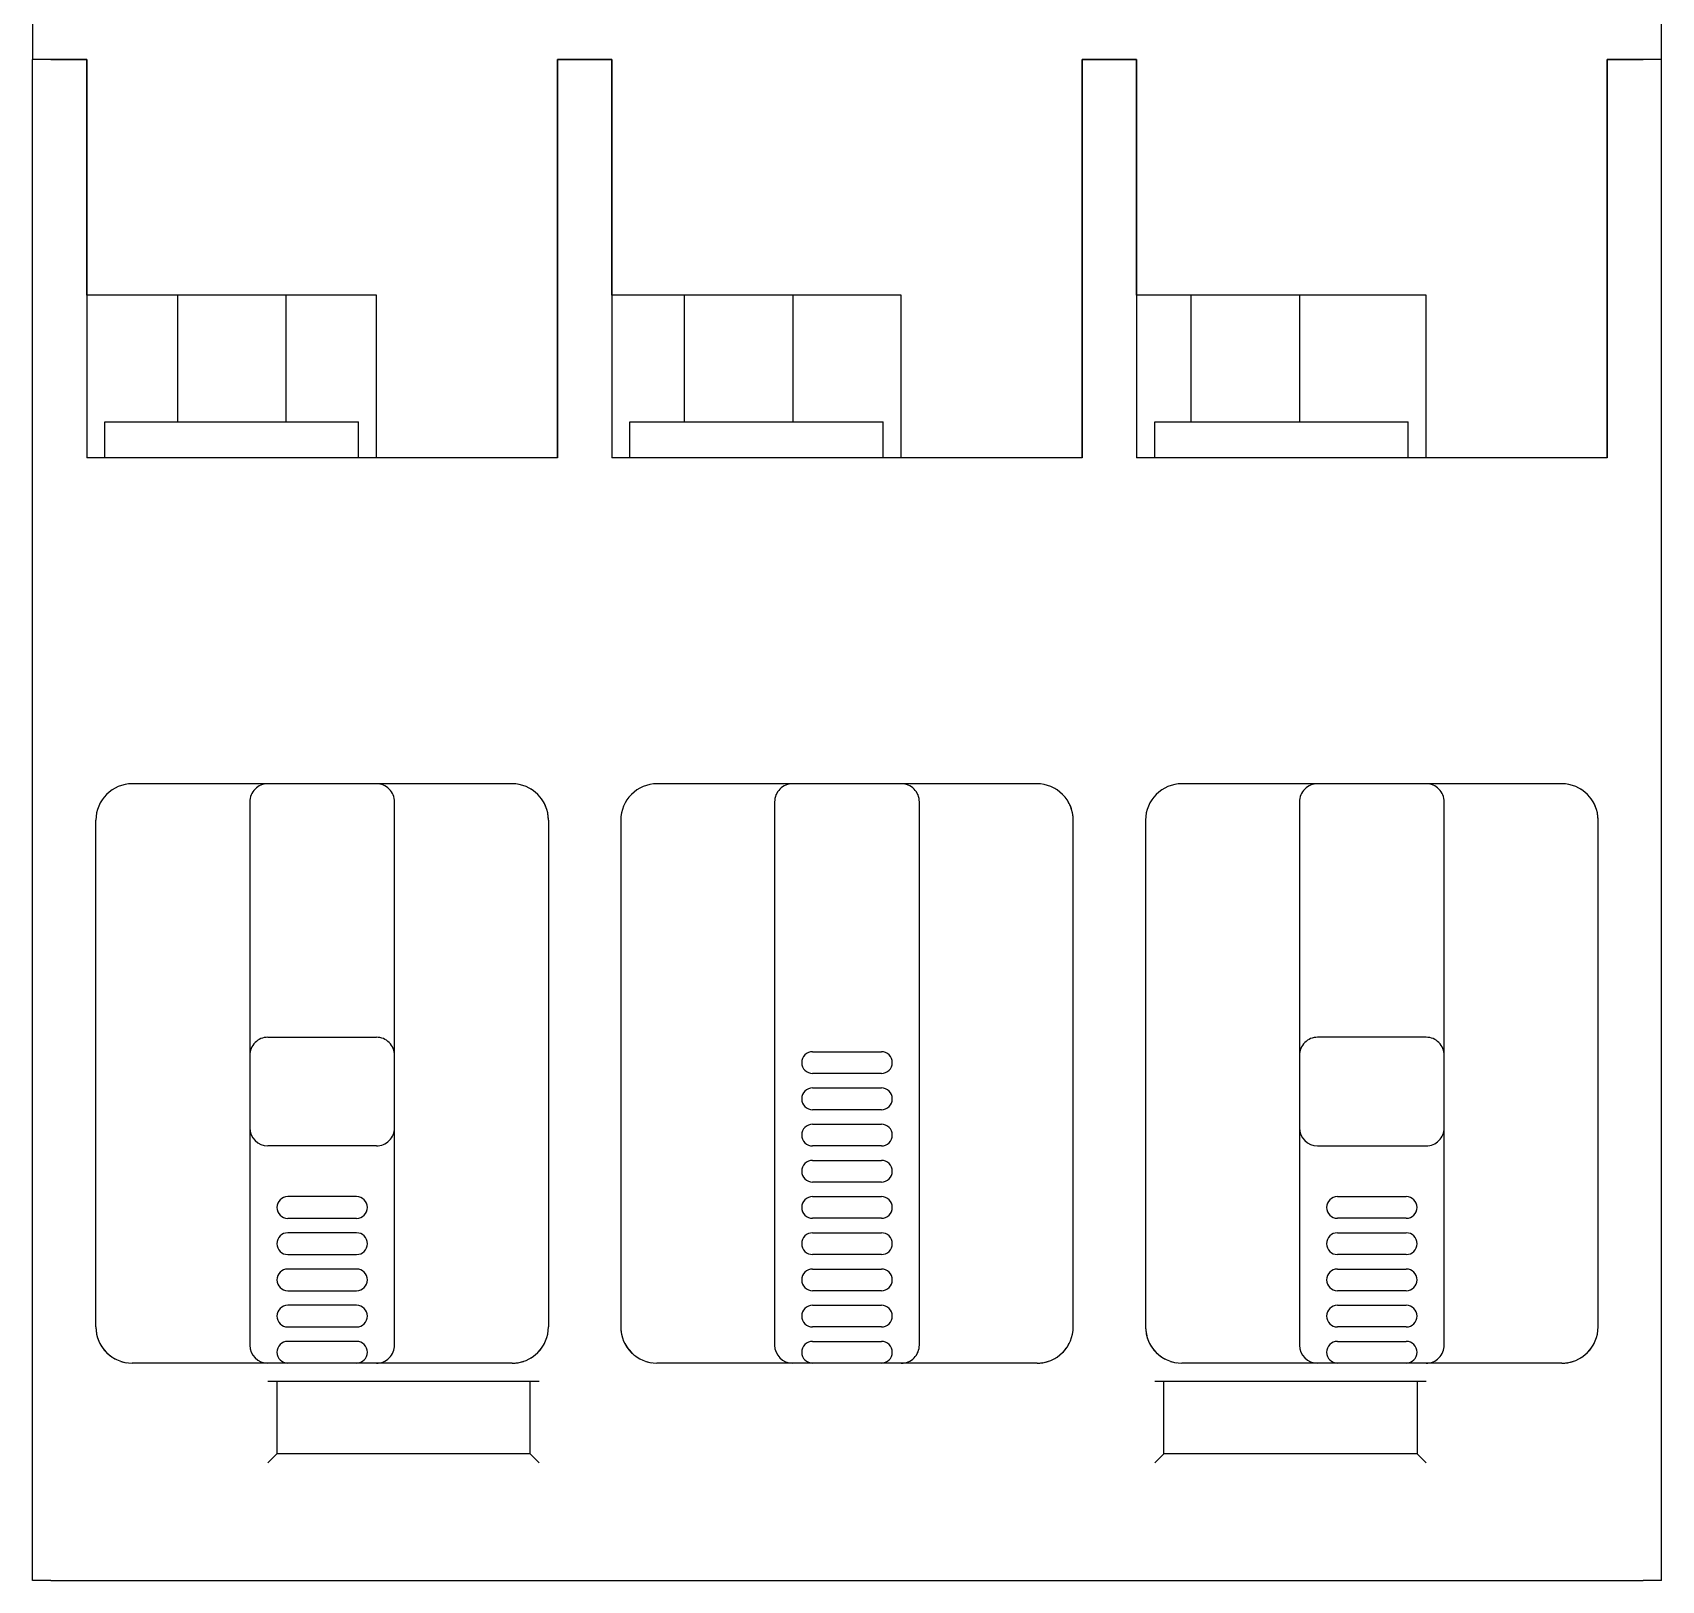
# Model space of a CAD drawing. Extents: x 72 to 370, y -12 to 333.
# Drawn here: x 187.5 to 232.5, y 254.01 to 296.76 of the extents above; entities that cross this region are included whole.
import ezdxf

# ---------------------------------------------------------------- set-up
doc = ezdxf.new("R2010")
doc.units = 0
doc.layers.get('0').update_dxf_attribs({"linetype": 'CONTINUOUS'})

msp = doc.modelspace()

# ---------------------------------------------------------------- linework, layer by layer
at = {"color": 7, "ltscale": 0.150932}
for p, q in [((187.5, 302.049744), (187.5, 296.012482)), ((232.5, 296.012482), (232.5, 302.049744))]:
    msp.add_line(p, q, dxfattribs=at)
at = {"color": 250, "ltscale": 0.0125}
for p, q in [((188, 296.012482), (187.5, 296.012482)), ((232.5, 296.012482), (232, 296.012482))]:
    msp.add_line(p, q, dxfattribs=at)
at = {"color": 250}
for p, q in [((187.5, 254.012482), (187.5, 296.012482)), ((232.5, 254.012482), (232.5, 296.012482)), ((200.75, 276.012482), (190.25, 276.012482)), ((215.25, 276.012482), (204.75, 276.012482)), ((229.75, 276.012482), (219.25, 276.012482)), ((193.5, 275.512482), (193.5, 260.512482)), ((197.5, 260.512482), (197.5, 275.512482)), ((208, 275.512482), (208, 260.512482)), ((212, 260.512482), (212, 275.512482)), ((222.5, 275.512482), (222.5, 260.512482)), ((226.5, 260.512482), (226.5, 275.512482)), ((189.25, 261.012482), (189.25, 275.012482)), ((201.75, 275.012482), (201.75, 261.012482)), ((203.75, 275.012482), (203.75, 261.012482)), ((216.25, 261.012482), (216.25, 275.012482)), ((218.25, 275.012482), (218.25, 261.012482)), ((230.75, 261.012482), (230.75, 275.012482)), ((194, 269.012482), (197, 269.012482)), ((226, 269.012482), (223, 269.012482)), ((209.050003, 268.612488), (210.949997, 268.612488)), ((210.949997, 268.012482), (209.050003, 268.012482)), ((209.050003, 267.612488), (210.949997, 267.612488)), ((210.949997, 267.012482), (209.050003, 267.012482)), ((209.050003, 266.612488), (210.949997, 266.612488)), ((197, 266.012482), (194, 266.012482)), ((210.949997, 266.012482), (209.050003, 266.012482)), ((223, 266.012482), (226, 266.012482)), ((209.050003, 265.612488), (210.949997, 265.612488)), ((196.449997, 264.612488), (194.550003, 264.612488)), ((210.949997, 265.012482), (209.050003, 265.012482)), ((209.050003, 264.612488), (210.949997, 264.612488)), ((223.550003, 264.612488), (225.449997, 264.612488)), ((194.550003, 264.012482), (196.449997, 264.012482)), ((210.949997, 264.012482), (209.050003, 264.012482)), ((225.449997, 264.012482), (223.550003, 264.012482)), ((196.449997, 263.612488), (194.550003, 263.612488)), ((209.050003, 263.612488), (210.949997, 263.612488)), ((223.550003, 263.612488), (225.449997, 263.612488)), ((194.550003, 263.012482), (196.449997, 263.012482)), ((210.949997, 263.012482), (209.050003, 263.012482)), ((225.449997, 263.012482), (223.550003, 263.012482)), ((196.449997, 262.612488), (194.550003, 262.612488)), ((209.050003, 262.612488), (210.949997, 262.612488)), ((223.550003, 262.612488), (225.449997, 262.612488)), ((194.550003, 262.012482), (196.449997, 262.012482)), ((210.949997, 262.012482), (209.050003, 262.012482)), ((225.449997, 262.012482), (223.550003, 262.012482)), ((196.449997, 261.612488), (194.550003, 261.612488)), ((209.050003, 261.612488), (210.949997, 261.612488)), ((223.550003, 261.612488), (225.449997, 261.612488)), ((194.550003, 261.012482), (196.449997, 261.012482)), ((210.949997, 261.012482), (209.050003, 261.012482)), ((225.449997, 261.012482), (223.550003, 261.012482)), ((196.449997, 260.612488), (194.550003, 260.612488)), ((209.050003, 260.612488), (210.949997, 260.612488)), ((223.550003, 260.612488), (225.449997, 260.612488)), ((200.75, 260.012482), (190.25, 260.012482)), ((200.75, 260.012482), (190.25, 260.012482)), ((215.25, 260.012482), (204.75, 260.012482)), ((215.25, 260.012482), (204.75, 260.012482)), ((229.75, 260.012482), (219.25, 260.012482)), ((229.75, 260.012482), (219.25, 260.012482)), ((194, 259.512482), (201.5, 259.512482)), ((194.25, 259.512482), (194.25, 257.512482)), ((201.25, 257.512482), (201.25, 259.512482)), ((218.5, 259.512482), (226, 259.512482)), ((218.75, 257.512482), (218.75, 259.512482)), ((225.75, 259.512482), (225.75, 257.512482)), ((194, 257.262482), (194.25, 257.512482)), ((201.25, 257.512482), (194.25, 257.512482)), ((200.25, 257.512482), (195.25, 257.512482)), ((201.5, 257.262482), (201.25, 257.512482)), ((218.5, 257.262482), (218.75, 257.512482)), ((225.75, 257.512482), (218.75, 257.512482)), ((224.75, 257.512482), (219.75, 257.512482)), ((226, 257.262482), (225.75, 257.512482)), ((188, 254.012482), (187.5, 254.012482)), ((188, 254.012482), (232, 254.012482)), ((232.5, 254.012482), (232, 254.012482))]:
    msp.add_line(p, q, dxfattribs=at)
at = {"color": 7, "ltscale": 0.0125}
for p, q in [((188, 296.012482), (187.5, 296.012482)), ((232.5, 296.012482), (232, 296.012482))]:
    msp.add_line(p, q, dxfattribs=at)
at = {"color": 250, "ltscale": 0.025}
for p, q in [((188, 296.012482), (189, 296.012482)), ((231, 296.012482), (232, 296.012482))]:
    msp.add_line(p, q, dxfattribs=at)
at = {"color": 7, "ltscale": 0.025}
for p, q in [((189, 296.012482), (188, 296.012482)), ((232, 296.012482), (231, 296.012482))]:
    msp.add_line(p, q, dxfattribs=at)
at = {"color": 250, "ltscale": 0.275}
for p, q in [((189, 296.012482), (189, 285.012482)), ((202, 285.012482), (202, 296.012482)), ((203.5, 296.012482), (203.5, 285.012482)), ((216.5, 285.012482), (216.5, 296.012482)), ((218, 296.012482), (218, 285.012482)), ((231, 285.012482), (231, 296.012482))]:
    msp.add_line(p, q, dxfattribs=at)
at = {"color": 7, "ltscale": 0.1625}
for p, q in [((189, 289.512482), (189, 296.012482)), ((203.5, 289.512482), (203.5, 296.012482)), ((218, 289.512482), (218, 296.012482))]:
    msp.add_line(p, q, dxfattribs=at)
at = {"color": 250, "ltscale": 0.0375}
for p, q in [((202, 296.012482), (203.5, 296.012482)), ((216.5, 296.012482), (218, 296.012482))]:
    msp.add_line(p, q, dxfattribs=at)
at = {"color": 7, "ltscale": 0.275}
for p, q in [((202, 296.012482), (202, 285.012482)), ((216.5, 296.012482), (216.5, 285.012482)), ((231, 296.012482), (231, 285.012482))]:
    msp.add_line(p, q, dxfattribs=at)
at = {"color": 7, "ltscale": 0.0375}
for p, q in [((203.5, 296.012482), (202, 296.012482)), ((218, 296.012482), (216.5, 296.012482))]:
    msp.add_line(p, q, dxfattribs=at)
at = {"color": 7, "ltscale": 0.2}
for p, q in [((197, 289.512482), (189, 289.512482)), ((211.5, 289.512482), (203.5, 289.512482)), ((226, 289.512482), (218, 289.512482))]:
    msp.add_line(p, q, dxfattribs=at)
at = {"color": 171, "ltscale": 0.0875}
for p, q in [((191.5, 289.512482), (191.5, 286.012482)), ((194.5, 289.512482), (194.5, 286.012482)), ((205.5, 289.512482), (205.5, 286.012482)), ((208.5, 289.512482), (208.5, 286.012482)), ((219.5, 289.512482), (219.5, 286.012482)), ((222.5, 289.512482), (222.5, 286.012482))]:
    msp.add_line(p, q, dxfattribs=at)
at = {"color": 7, "ltscale": 0.1125}
for p, q in [((197, 285.012482), (197, 289.512482)), ((211.5, 285.012482), (211.5, 289.512482)), ((226, 285.012482), (226, 289.512482))]:
    msp.add_line(p, q, dxfattribs=at)
at = {"color": 20, "ltscale": 0.175}
for p, q in [((189.5, 286.012482), (196.5, 286.012482)), ((204, 286.012482), (211, 286.012482)), ((218.5, 286.012482), (225.5, 286.012482))]:
    msp.add_line(p, q, dxfattribs=at)
at = {"color": 20, "ltscale": 0.025}
for p, q in [((189.5, 285.012482), (189.5, 286.012482)), ((196.5, 285.012482), (196.5, 286.012482)), ((204, 285.012482), (204, 286.012482)), ((211, 285.012482), (211, 286.012482)), ((218.5, 285.012482), (218.5, 286.012482)), ((225.5, 285.012482), (225.5, 286.012482))]:
    msp.add_line(p, q, dxfattribs=at)
at = {"color": 250, "ltscale": 0.325}
for p, q in [((202, 285.012482), (189, 285.012482)), ((216.5, 285.012482), (203.5, 285.012482)), ((231, 285.012482), (218, 285.012482))]:
    msp.add_line(p, q, dxfattribs=at)
at = {"color": 7, "ltscale": 0.125}
for p, q in [((202, 285.012482), (197, 285.012482)), ((216.5, 285.012482), (211.5, 285.012482)), ((231, 285.012482), (226, 285.012482))]:
    msp.add_line(p, q, dxfattribs=at)
at = {"color": 250}
for centre, radius, start, end in [((190.25, 275.012482), 1, 90.000003, 180.000005), ((194, 275.512482), 0.5, 90.000003, 180.000005), ((197, 275.512482), 0.5, 0.000001, 90.000003), ((200.75, 275.012482), 1, 0.000001, 90.000003), ((200.753677, 275.018799), 0.992733, 53.981341, 63.017791), ((204.75, 275.012482), 1, 90.000003, 180.000005), ((208.5, 275.512482), 0.5, 90.000003, 180.000005), ((211.5, 275.512482), 0.5, 0.000001, 90.000003), ((215.25, 275.012482), 1, 0.000001, 90.000003), ((215.253677, 275.018799), 0.992733, 53.981341, 63.017791), ((219.25, 275.012482), 1, 90.000003, 180.000005), ((223, 275.512482), 0.5, 90.000003, 180.000005), ((226, 275.512482), 0.5, 0.000001, 90.000003), ((229.75, 275.012482), 1, 0.000001, 90.000003), ((229.753677, 275.018799), 0.992733, 53.981341, 63.017791), ((200.754059, 275.014923), 0.995283, 26.984584, 36.007205), ((200.75, 275.012482), 1, 17.999478, 24.761875), ((215.254059, 275.014923), 0.995283, 26.984584, 36.007205), ((215.25, 275.012482), 1, 17.999478, 24.761875), ((229.754059, 275.014923), 0.995283, 26.984584, 36.007205), ((229.75, 275.012482), 1, 17.999478, 24.761875), ((200.830566, 275.030945), 0.917643, 8.648316, 18.457387), ((200.75, 275.012482), 1, 9.000064, 17.999478), ((200.75, 275.012482), 1, 2.261441, 9.000064), ((215.330566, 275.030945), 0.917643, 8.648316, 18.457387), ((215.25, 275.012482), 1, 9.000064, 17.999478), ((215.25, 275.012482), 1, 2.261441, 9.000064), ((229.830551, 275.030945), 0.917643, 8.648316, 18.457387), ((229.75, 275.012482), 1, 9.000064, 17.999478), ((229.75, 275.012482), 1, 2.261441, 9.000064), ((194, 268.512482), 0.5, 90.000003, 180.000005), ((197, 268.512482), 0.5, 0.000001, 90.000003), ((223, 268.512482), 0.5, 90.000003, 180.000005), ((226, 268.512482), 0.5, 0.000001, 90.000003), ((209.050018, 268.3125), 0.3, 90.003834, 269.996176), ((210.949997, 268.3125), 0.3, 270.000001, 89.999992), ((209.050018, 267.3125), 0.3, 90.003834, 269.996176), ((210.949997, 267.3125), 0.3, 270.000001, 89.999992), ((194, 266.512482), 0.5, 180.000005, 270.000001), ((197, 266.512482), 0.5, 270.000001, 0.00001), ((209.050018, 266.3125), 0.3, 90.003834, 269.996176), ((210.949997, 266.3125), 0.3, 270.000001, 89.999992), ((223, 266.512482), 0.5, 180.000005, 270.000001), ((226, 266.512482), 0.5, 270.000001, 0.00001), ((209.050018, 265.3125), 0.3, 90.003834, 269.996176), ((210.949997, 265.3125), 0.3, 270.000001, 89.999992), ((194.550415, 264.3125), 0.300317, 90.080947, 269.919049), ((196.449585, 264.3125), 0.300317, 270.080942, 89.919058), ((209.050018, 264.3125), 0.3, 90.003834, 269.996176), ((210.949997, 264.3125), 0.3, 270.000001, 89.999992), ((223.550018, 264.3125), 0.3, 90.003834, 269.996176), ((225.449997, 264.3125), 0.3, 270.000001, 89.999992), ((194.550415, 263.3125), 0.300317, 90.080947, 269.919049), ((196.449585, 263.3125), 0.300317, 270.080942, 89.919058), ((209.050018, 263.3125), 0.3, 90.003834, 269.996176), ((210.949997, 263.3125), 0.3, 270.000001, 89.999992), ((223.550018, 263.3125), 0.3, 90.003834, 269.996176), ((225.449997, 263.3125), 0.3, 270.000001, 89.999992), ((194.550415, 262.3125), 0.300317, 90.080947, 269.919049), ((196.449585, 262.3125), 0.300317, 270.080942, 89.919058), ((209.050018, 262.3125), 0.3, 90.003834, 269.996176), ((210.949997, 262.3125), 0.3, 270.000001, 89.999992), ((223.550018, 262.3125), 0.3, 90.003834, 269.996176), ((225.449997, 262.3125), 0.3, 270.000001, 89.999992), ((194.550415, 261.3125), 0.300317, 90.080947, 269.919049), ((196.449585, 261.3125), 0.300317, 270.080942, 89.919058), ((209.050018, 261.3125), 0.3, 90.003834, 269.996176), ((210.949997, 261.3125), 0.3, 270.000001, 89.999992), ((223.550018, 261.3125), 0.3, 90.003834, 269.996176), ((225.449997, 261.3125), 0.3, 270.000001, 89.999992), ((190.25, 261.012482), 1, 180.000005, 270.000001), ((190.25, 261.012482), 1, 180.000005, 188.99994), ((200.75, 261.012482), 1, 270.000001, 0.00001), ((204.75, 261.012482), 1, 180.000005, 270.000001), ((204.75, 261.012482), 1, 180.000005, 188.99994), ((215.25, 261.012482), 1, 270.000001, 0.00001), ((219.25, 261.012482), 1, 180.000005, 270.000001), ((219.25, 261.012482), 1, 180.000005, 188.99994), ((229.75, 261.012482), 1, 270.000001, 0.00001), ((190.169464, 260.993896), 0.917638, 188.639173, 198.449647), ((190.25, 261.012482), 1, 188.99994, 189.728175), ((190.25, 261.012482), 1, 206.959568, 219.766854), ((194.550415, 260.3125), 0.300317, 90.080947, 269.919049), ((196.449585, 260.3125), 0.300317, 270.080942, 89.919058), ((200.753922, 261.010162), 0.995452, 323.958089, 333.019558), ((200.813293, 260.997742), 0.935266, 341.659829, 351.285118), ((204.669464, 260.993896), 0.917639, 188.639173, 198.449647), ((204.75, 261.012482), 1, 188.99994, 189.728189), ((204.75, 261.012482), 1, 206.959568, 219.766854), ((209.050018, 260.3125), 0.3, 90.003834, 269.996176), ((210.949997, 260.3125), 0.3, 270.000001, 89.999992), ((215.253922, 261.010162), 0.995452, 323.958089, 333.019556), ((215.313293, 260.997742), 0.935266, 341.659829, 351.285118), ((219.169464, 260.993896), 0.917639, 188.639173, 198.449647), ((219.25, 261.012482), 1, 188.99994, 189.728189), ((219.25, 261.012482), 1, 206.959568, 219.766854), ((223.550018, 260.3125), 0.3, 90.003834, 269.996176), ((225.449997, 260.3125), 0.3, 270.000001, 89.999992), ((229.753922, 261.010162), 0.995452, 323.958089, 333.019558), ((229.813293, 260.997742), 0.935266, 341.659829, 351.285118), ((190.25, 261.012482), 1, 219.766854, 225.326698), ((190.25, 261.012482), 1, 225.326698, 233.976435), ((190.243958, 261.002777), 0.988609, 233.928916, 243.062708), ((190.25, 261.012482), 1, 233.976435, 234.762234), ((194, 260.512482), 0.5, 180.000005, 270.000001), ((197, 260.512482), 0.5, 270.000001, 0.00001), ((200.751831, 261.009399), 0.996416, 296.981328, 306.043419), ((200.75, 261.012482), 1, 309.764405, 323.982865), ((200.75, 261.012482), 1, 323.982865, 324.761915), ((204.75, 261.012482), 1, 219.766854, 225.326698), ((204.75, 261.012482), 1, 225.326698, 233.976435), ((204.744049, 261.00293), 0.988775, 233.929283, 243.061533), ((204.75, 261.012482), 1, 233.976435, 234.762234), ((208.5, 260.512482), 0.5, 180.000005, 270.000001), ((211.5, 260.512482), 0.5, 270.000001, 0.00001), ((215.251831, 261.009399), 0.996416, 296.981328, 306.043414), ((215.25, 261.012482), 1, 309.764405, 323.982865), ((215.25, 261.012482), 1, 323.982865, 324.761915), ((219.25, 261.012482), 1, 219.766854, 225.326698), ((219.25, 261.012482), 1, 225.326698, 233.976435), ((219.243942, 261.002777), 0.988589, 233.928848, 243.062818), ((219.25, 261.012482), 1, 233.976435, 234.762234), ((223, 260.512482), 0.5, 180.000005, 270.000001), ((226, 260.512482), 0.5, 270.000001, 0.00001), ((229.751831, 261.009399), 0.996416, 296.981328, 306.043414), ((229.75, 261.012482), 1, 309.764405, 323.982865), ((229.75, 261.012482), 1, 323.982865, 324.761915), ((190.235229, 260.948975), 0.935045, 251.657136, 261.286234), ((200.75, 261.012482), 1, 270.000001, 278.999568), ((200.75, 261.012482), 1, 278.999568, 279.756898), ((200.768387, 260.933014), 0.918732, 278.642175, 288.44256), ((204.735214, 260.948975), 0.935045, 251.657136, 261.286234), ((215.25, 261.012482), 1, 270.000001, 278.999568), ((215.25, 261.012482), 1, 278.999568, 279.756898), ((215.268387, 260.933014), 0.918732, 278.642175, 288.44256), ((219.235214, 260.948975), 0.935045, 251.657136, 261.286234), ((229.75, 261.012482), 1, 270.000001, 278.999568), ((229.75, 261.012482), 1, 278.999568, 279.756898), ((229.768387, 260.933014), 0.918732, 278.642175, 288.44256)]:
    msp.add_arc(centre, radius, start, end, dxfattribs=at)

doc.saveas('drawing.dxf')
